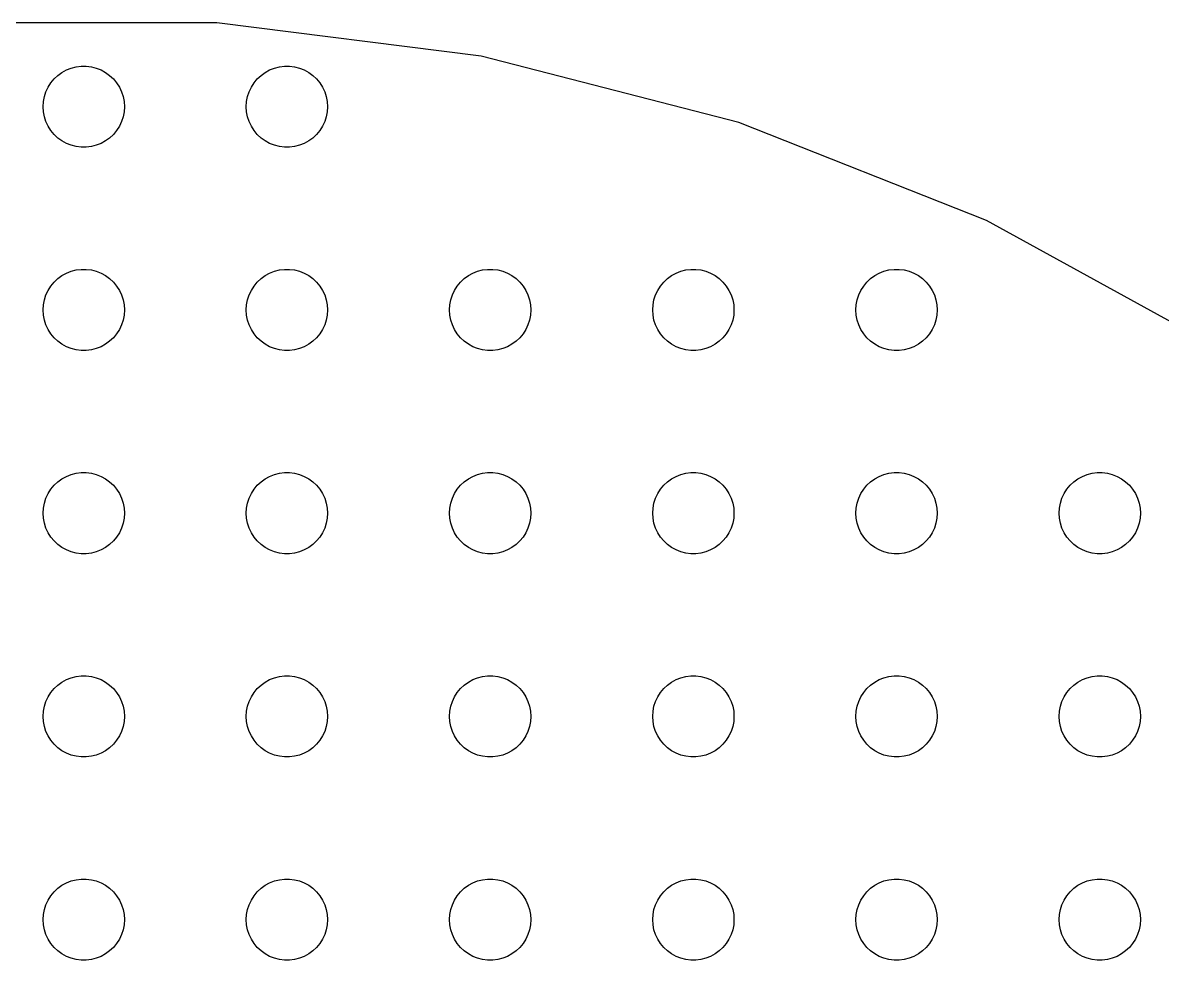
# Model space of a CAD drawing. Header units: metres. Extents: x -156 to 156, y -156 to 156.
# Drawn here: x -4.5 to 79.6, y 87 to 156.2 of the extents above; entities that cross this region are included whole.
import ezdxf

# ---------------------------------------------------------------- set-up
doc = ezdxf.new("R2010")
doc.units = ezdxf.units.M

msp = doc.modelspace()

# ---------------------------------------------------------------- linework, layer by layer
for p, q in [((9.82671, 156.191), (-9.82671, 156.191)), ((29.3252, 153.728), (9.82671, 156.191)), ((48.3612, 148.84), (29.3252, 153.728)), ((-2.1869, 152.054), (-1.91226, 152.312)), ((-1.91226, 152.312), (-1.60747, 152.533)), ((-1.60747, 152.533), (-1.27733, 152.714)), ((-1.27733, 152.714), (-0.92705, 152.853)), ((-0.92705, 152.853), (-0.56213, 152.947)), ((-0.56213, 152.947), (-0.18837, 152.994)), ((-0.18837, 152.994), (0.18837, 152.994)), ((0.18837, 152.994), (0.56213, 152.947)), ((0.56213, 152.947), (0.92705, 152.853)), ((0.92705, 152.853), (1.27733, 152.714)), ((1.27733, 152.714), (1.60747, 152.533)), ((1.60747, 152.533), (1.91226, 152.312)), ((1.91226, 152.312), (2.1869, 152.054)), ((12.8131, 152.054), (13.0877, 152.312)), ((13.0877, 152.312), (13.3925, 152.533)), ((13.3925, 152.533), (13.7227, 152.714)), ((13.7227, 152.714), (14.0729, 152.853)), ((14.0729, 152.853), (14.4379, 152.947)), ((14.4379, 152.947), (14.8116, 152.994)), ((14.8116, 152.994), (15.1884, 152.994)), ((15.1884, 152.994), (15.5621, 152.947)), ((15.5621, 152.947), (15.927, 152.853)), ((15.927, 152.853), (16.2773, 152.714)), ((16.2773, 152.714), (16.6075, 152.533)), ((16.6075, 152.533), (16.9123, 152.312)), ((16.9123, 152.312), (17.1869, 152.054)), ((-2.78932, 151.104), (-2.62891, 151.445)), ((-2.62891, 151.445), (-2.42705, 151.763)), ((-2.42705, 151.763), (-2.1869, 152.054)), ((2.1869, 152.054), (2.42705, 151.763)), ((2.42705, 151.763), (2.62891, 151.445)), ((2.62891, 151.445), (2.78932, 151.104)), ((12.2107, 151.104), (12.3711, 151.445)), ((12.3711, 151.445), (12.5729, 151.763)), ((12.5729, 151.763), (12.8131, 152.054)), ((17.1869, 152.054), (17.427, 151.763)), ((17.427, 151.763), (17.6289, 151.445)), ((17.6289, 151.445), (17.7893, 151.104)), ((-2.97633, 150.376), (-2.90575, 150.746)), ((-2.90575, 150.746), (-2.78932, 151.104)), ((2.78932, 151.104), (2.90575, 150.746)), ((2.90575, 150.746), (2.97633, 150.376)), ((12.0237, 150.376), (12.0942, 150.746)), ((12.0942, 150.746), (12.2107, 151.104)), ((17.7893, 151.104), (17.9057, 150.746)), ((17.9057, 150.746), (17.9763, 150.376)), ((-3, 150), (-2.97633, 150.376)), ((-2.97633, 149.624), (-3, 150)), ((2.97633, 150.376), (3, 150)), ((3, 150), (2.97633, 149.624)), ((12, 150), (12.0237, 150.376)), ((12.0237, 149.624), (12, 150)), ((17.9763, 150.376), (18, 150)), ((18, 150), (17.9763, 149.624)), ((-2.90575, 149.254), (-2.97633, 149.624)), ((-2.78932, 148.896), (-2.90575, 149.254)), ((-2.62891, 148.555), (-2.78932, 148.896)), ((2.78932, 148.896), (2.62891, 148.555)), ((2.90575, 149.254), (2.78932, 148.896)), ((2.97633, 149.624), (2.90575, 149.254)), ((12.0942, 149.254), (12.0237, 149.624)), ((12.2107, 148.896), (12.0942, 149.254)), ((12.3711, 148.555), (12.2107, 148.896)), ((17.7893, 148.896), (17.6289, 148.555)), ((17.9057, 149.254), (17.7893, 148.896)), ((17.9763, 149.624), (17.9057, 149.254)), ((-2.42705, 148.237), (-2.62891, 148.555)), ((-2.1869, 147.946), (-2.42705, 148.237)), ((2.42705, 148.237), (2.1869, 147.946)), ((2.62891, 148.555), (2.42705, 148.237)), ((12.5729, 148.237), (12.3711, 148.555)), ((12.8131, 147.946), (12.5729, 148.237)), ((17.427, 148.237), (17.1869, 147.946)), ((17.6289, 148.555), (17.427, 148.237)), ((66.6345, 141.605), (48.3612, 148.84)), ((-1.91226, 147.688), (-2.1869, 147.946)), ((-1.60747, 147.467), (-1.91226, 147.688)), ((-1.27733, 147.286), (-1.60747, 147.467)), ((-0.92705, 147.147), (-1.27733, 147.286)), ((1.27733, 147.286), (0.92705, 147.147)), ((1.60747, 147.467), (1.27733, 147.286)), ((1.91226, 147.688), (1.60747, 147.467)), ((2.1869, 147.946), (1.91226, 147.688)), ((13.0877, 147.688), (12.8131, 147.946)), ((13.3925, 147.467), (13.0877, 147.688)), ((13.7227, 147.286), (13.3925, 147.467)), ((14.0729, 147.147), (13.7227, 147.286)), ((16.2773, 147.286), (15.927, 147.147)), ((16.6075, 147.467), (16.2773, 147.286)), ((16.9123, 147.688), (16.6075, 147.467)), ((17.1869, 147.946), (16.9123, 147.688)), ((-0.56213, 147.053), (-0.92705, 147.147)), ((-0.18837, 147.006), (-0.56213, 147.053)), ((0.18837, 147.006), (-0.18837, 147.006)), ((0.56213, 147.053), (0.18837, 147.006)), ((0.92705, 147.147), (0.56213, 147.053)), ((14.4379, 147.053), (14.0729, 147.147)), ((14.8116, 147.006), (14.4379, 147.053)), ((15.1884, 147.006), (14.8116, 147.006)), ((15.5621, 147.053), (15.1884, 147.006)), ((15.927, 147.147), (15.5621, 147.053)), ((83.8569, 132.137), (66.6345, 141.605)), ((-0.92705, 137.853), (-0.56213, 137.947)), ((-0.56213, 137.947), (-0.18837, 137.994)), ((-0.18837, 137.994), (0.18837, 137.994)), ((0.18837, 137.994), (0.56213, 137.947)), ((0.56213, 137.947), (0.92705, 137.853)), ((14.0729, 137.853), (14.4379, 137.947)), ((14.4379, 137.947), (14.8116, 137.994)), ((14.8116, 137.994), (15.1884, 137.994)), ((15.1884, 137.994), (15.5621, 137.947)), ((15.5621, 137.947), (15.927, 137.853)), ((29.0729, 137.853), (29.4379, 137.947)), ((29.4379, 137.947), (29.8116, 137.994)), ((29.8116, 137.994), (30.1884, 137.994)), ((30.1884, 137.994), (30.5621, 137.947)), ((30.5621, 137.947), (30.927, 137.853)), ((44.0729, 137.853), (44.4379, 137.947)), ((44.4379, 137.947), (44.8116, 137.994)), ((44.8116, 137.994), (45.1884, 137.994)), ((45.1884, 137.994), (45.5621, 137.947)), ((45.5621, 137.947), (45.927, 137.853)), ((59.0729, 137.853), (59.4379, 137.947)), ((59.4379, 137.947), (59.8116, 137.994)), ((59.8116, 137.994), (60.1884, 137.994)), ((60.1884, 137.994), (60.5621, 137.947)), ((60.5621, 137.947), (60.927, 137.853)), ((-2.1869, 137.054), (-1.91226, 137.312)), ((-1.91226, 137.312), (-1.60747, 137.533)), ((-1.60747, 137.533), (-1.27733, 137.714)), ((-1.27733, 137.714), (-0.92705, 137.853)), ((0.92705, 137.853), (1.27733, 137.714)), ((1.27733, 137.714), (1.60747, 137.533)), ((1.60747, 137.533), (1.91226, 137.312)), ((1.91226, 137.312), (2.1869, 137.054)), ((12.8131, 137.054), (13.0877, 137.312)), ((13.0877, 137.312), (13.3925, 137.533)), ((13.3925, 137.533), (13.7227, 137.714)), ((13.7227, 137.714), (14.0729, 137.853)), ((15.927, 137.853), (16.2773, 137.714)), ((16.2773, 137.714), (16.6075, 137.533)), ((16.6075, 137.533), (16.9123, 137.312)), ((16.9123, 137.312), (17.1869, 137.054)), ((27.8131, 137.054), (28.0877, 137.312)), ((28.0877, 137.312), (28.3925, 137.533)), ((28.3925, 137.533), (28.7227, 137.714)), ((28.7227, 137.714), (29.0729, 137.853)), ((30.927, 137.853), (31.2773, 137.714)), ((31.2773, 137.714), (31.6075, 137.533)), ((31.6075, 137.533), (31.9123, 137.312)), ((31.9123, 137.312), (32.1869, 137.054)), ((42.8131, 137.054), (43.0877, 137.312)), ((43.0877, 137.312), (43.3925, 137.533)), ((43.3925, 137.533), (43.7227, 137.714)), ((43.7227, 137.714), (44.0729, 137.853)), ((45.927, 137.853), (46.2773, 137.714)), ((46.2773, 137.714), (46.6075, 137.533)), ((46.6075, 137.533), (46.9123, 137.312)), ((46.9123, 137.312), (47.1869, 137.054)), ((57.8131, 137.054), (58.0877, 137.312)), ((58.0877, 137.312), (58.3925, 137.533)), ((58.3925, 137.533), (58.7227, 137.714)), ((58.7227, 137.714), (59.0729, 137.853)), ((60.927, 137.853), (61.2773, 137.714)), ((61.2773, 137.714), (61.6075, 137.533)), ((61.6075, 137.533), (61.9123, 137.312)), ((61.9123, 137.312), (62.1869, 137.054)), ((-2.78932, 136.104), (-2.62891, 136.445)), ((-2.62891, 136.445), (-2.42705, 136.763)), ((-2.42705, 136.763), (-2.1869, 137.054)), ((2.1869, 137.054), (2.42705, 136.763)), ((2.42705, 136.763), (2.62891, 136.445)), ((2.62891, 136.445), (2.78932, 136.104)), ((12.2107, 136.104), (12.3711, 136.445)), ((12.3711, 136.445), (12.5729, 136.763)), ((12.5729, 136.763), (12.8131, 137.054)), ((17.1869, 137.054), (17.427, 136.763)), ((17.427, 136.763), (17.6289, 136.445)), ((17.6289, 136.445), (17.7893, 136.104)), ((27.2107, 136.104), (27.3711, 136.445)), ((27.3711, 136.445), (27.5729, 136.763)), ((27.5729, 136.763), (27.8131, 137.054)), ((32.1869, 137.054), (32.427, 136.763)), ((32.427, 136.763), (32.6289, 136.445)), ((32.6289, 136.445), (32.7893, 136.104)), ((42.2107, 136.104), (42.3711, 136.445)), ((42.3711, 136.445), (42.5729, 136.763)), ((42.5729, 136.763), (42.8131, 137.054)), ((47.1869, 137.054), (47.427, 136.763)), ((47.427, 136.763), (47.6289, 136.445)), ((47.6289, 136.445), (47.7893, 136.104)), ((57.2107, 136.104), (57.3711, 136.445)), ((57.3711, 136.445), (57.5729, 136.763)), ((57.5729, 136.763), (57.8131, 137.054)), ((62.1869, 137.054), (62.427, 136.763)), ((62.427, 136.763), (62.6289, 136.445)), ((62.6289, 136.445), (62.7893, 136.104)), ((-2.97633, 135.376), (-2.90575, 135.746)), ((-2.90575, 135.746), (-2.78932, 136.104)), ((2.78932, 136.104), (2.90575, 135.746)), ((2.90575, 135.746), (2.97633, 135.376)), ((12.0237, 135.376), (12.0942, 135.746)), ((12.0942, 135.746), (12.2107, 136.104)), ((17.7893, 136.104), (17.9057, 135.746)), ((17.9057, 135.746), (17.9763, 135.376)), ((27.0237, 135.376), (27.0942, 135.746)), ((27.0942, 135.746), (27.2107, 136.104)), ((32.7893, 136.104), (32.9057, 135.746)), ((32.9057, 135.746), (32.9763, 135.376)), ((42.0237, 135.376), (42.0942, 135.746)), ((42.0942, 135.746), (42.2107, 136.104)), ((47.7893, 136.104), (47.9057, 135.746)), ((47.9057, 135.746), (47.9763, 135.376)), ((57.0237, 135.376), (57.0942, 135.746)), ((57.0942, 135.746), (57.2107, 136.104)), ((62.7893, 136.104), (62.9057, 135.746)), ((62.9057, 135.746), (62.9763, 135.376)), ((-3, 135), (-2.97633, 135.376)), ((-2.97633, 134.624), (-3, 135)), ((-2.90575, 134.254), (-2.97633, 134.624)), ((2.97633, 134.624), (2.90575, 134.254)), ((2.97633, 135.376), (3, 135)), ((3, 135), (2.97633, 134.624)), ((12, 135), (12.0237, 135.376)), ((12.0237, 134.624), (12, 135)), ((12.0942, 134.254), (12.0237, 134.624)), ((17.9763, 134.624), (17.9057, 134.254)), ((17.9763, 135.376), (18, 135)), ((18, 135), (17.9763, 134.624)), ((27, 135), (27.0237, 135.376)), ((27.0237, 134.624), (27, 135)), ((27.0942, 134.254), (27.0237, 134.624)), ((32.9763, 134.624), (32.9057, 134.254)), ((32.9763, 135.376), (33, 135)), ((33, 135), (32.9763, 134.624)), ((42, 135), (42.0237, 135.376)), ((42.0237, 134.624), (42, 135)), ((42.0942, 134.254), (42.0237, 134.624)), ((47.9763, 134.624), (47.9057, 134.254)), ((47.9763, 135.376), (48, 135)), ((48, 135), (47.9763, 134.624)), ((57, 135), (57.0237, 135.376)), ((57.0237, 134.624), (57, 135)), ((57.0942, 134.254), (57.0237, 134.624)), ((62.9763, 134.624), (62.9057, 134.254)), ((62.9763, 135.376), (63, 135)), ((63, 135), (62.9763, 134.624)), ((-2.78932, 133.896), (-2.90575, 134.254)), ((-2.62891, 133.555), (-2.78932, 133.896)), ((2.78932, 133.896), (2.62891, 133.555)), ((2.90575, 134.254), (2.78932, 133.896)), ((12.2107, 133.896), (12.0942, 134.254)), ((12.3711, 133.555), (12.2107, 133.896)), ((17.7893, 133.896), (17.6289, 133.555)), ((17.9057, 134.254), (17.7893, 133.896)), ((27.2107, 133.896), (27.0942, 134.254)), ((27.3711, 133.555), (27.2107, 133.896)), ((32.7893, 133.896), (32.6289, 133.555)), ((32.9057, 134.254), (32.7893, 133.896)), ((42.2107, 133.896), (42.0942, 134.254)), ((42.3711, 133.555), (42.2107, 133.896)), ((47.7893, 133.896), (47.6289, 133.555)), ((47.9057, 134.254), (47.7893, 133.896)), ((57.2107, 133.896), (57.0942, 134.254)), ((57.3711, 133.555), (57.2107, 133.896)), ((62.7893, 133.896), (62.6289, 133.555)), ((62.9057, 134.254), (62.7893, 133.896)), ((-2.42705, 133.237), (-2.62891, 133.555)), ((-2.1869, 132.946), (-2.42705, 133.237)), ((-1.91226, 132.688), (-2.1869, 132.946)), ((2.1869, 132.946), (1.91226, 132.688)), ((2.42705, 133.237), (2.1869, 132.946)), ((2.62891, 133.555), (2.42705, 133.237)), ((12.5729, 133.237), (12.3711, 133.555)), ((12.8131, 132.946), (12.5729, 133.237)), ((13.0877, 132.688), (12.8131, 132.946)), ((17.1869, 132.946), (16.9123, 132.688)), ((17.427, 133.237), (17.1869, 132.946)), ((17.6289, 133.555), (17.427, 133.237)), ((27.5729, 133.237), (27.3711, 133.555)), ((27.8131, 132.946), (27.5729, 133.237)), ((28.0877, 132.688), (27.8131, 132.946)), ((32.1869, 132.946), (31.9123, 132.688)), ((32.427, 133.237), (32.1869, 132.946)), ((32.6289, 133.555), (32.427, 133.237)), ((42.5729, 133.237), (42.3711, 133.555)), ((42.8131, 132.946), (42.5729, 133.237)), ((43.0877, 132.688), (42.8131, 132.946)), ((47.1869, 132.946), (46.9123, 132.688)), ((47.427, 133.237), (47.1869, 132.946)), ((47.6289, 133.555), (47.427, 133.237)), ((57.5729, 133.237), (57.3711, 133.555)), ((57.8131, 132.946), (57.5729, 133.237)), ((58.0877, 132.688), (57.8131, 132.946)), ((62.1869, 132.946), (61.9123, 132.688)), ((62.427, 133.237), (62.1869, 132.946)), ((62.6289, 133.555), (62.427, 133.237)), ((-1.60747, 132.467), (-1.91226, 132.688)), ((-1.27733, 132.286), (-1.60747, 132.467)), ((-0.92705, 132.147), (-1.27733, 132.286)), ((-0.56213, 132.053), (-0.92705, 132.147)), ((-0.18837, 132.006), (-0.56213, 132.053)), ((0.56213, 132.053), (0.18837, 132.006)), ((0.92705, 132.147), (0.56213, 132.053)), ((1.27733, 132.286), (0.92705, 132.147)), ((1.60747, 132.467), (1.27733, 132.286)), ((1.91226, 132.688), (1.60747, 132.467)), ((13.3925, 132.467), (13.0877, 132.688)), ((13.7227, 132.286), (13.3925, 132.467)), ((14.0729, 132.147), (13.7227, 132.286)), ((14.4379, 132.053), (14.0729, 132.147)), ((14.8116, 132.006), (14.4379, 132.053)), ((15.5621, 132.053), (15.1884, 132.006)), ((15.927, 132.147), (15.5621, 132.053)), ((16.2773, 132.286), (15.927, 132.147)), ((16.6075, 132.467), (16.2773, 132.286)), ((16.9123, 132.688), (16.6075, 132.467)), ((28.3925, 132.467), (28.0877, 132.688)), ((28.7227, 132.286), (28.3925, 132.467)), ((29.0729, 132.147), (28.7227, 132.286)), ((29.4379, 132.053), (29.0729, 132.147)), ((29.8116, 132.006), (29.4379, 132.053)), ((30.5621, 132.053), (30.1884, 132.006)), ((30.927, 132.147), (30.5621, 132.053)), ((31.2773, 132.286), (30.927, 132.147)), ((31.6075, 132.467), (31.2773, 132.286)), ((31.9123, 132.688), (31.6075, 132.467)), ((43.3925, 132.467), (43.0877, 132.688)), ((43.7227, 132.286), (43.3925, 132.467)), ((44.0729, 132.147), (43.7227, 132.286)), ((44.4379, 132.053), (44.0729, 132.147)), ((44.8116, 132.006), (44.4379, 132.053)), ((45.5621, 132.053), (45.1884, 132.006)), ((45.927, 132.147), (45.5621, 132.053)), ((46.2773, 132.286), (45.927, 132.147)), ((46.6075, 132.467), (46.2773, 132.286)), ((46.9123, 132.688), (46.6075, 132.467)), ((58.3925, 132.467), (58.0877, 132.688)), ((58.7227, 132.286), (58.3925, 132.467)), ((59.0729, 132.147), (58.7227, 132.286)), ((59.4379, 132.053), (59.0729, 132.147)), ((59.8116, 132.006), (59.4379, 132.053)), ((60.5621, 132.053), (60.1884, 132.006)), ((60.927, 132.147), (60.5621, 132.053)), ((61.2773, 132.286), (60.927, 132.147)), ((61.6075, 132.467), (61.2773, 132.286)), ((61.9123, 132.688), (61.6075, 132.467)), ((0.18837, 132.006), (-0.18837, 132.006)), ((15.1884, 132.006), (14.8116, 132.006)), ((30.1884, 132.006), (29.8116, 132.006)), ((45.1884, 132.006), (44.8116, 132.006)), ((60.1884, 132.006), (59.8116, 132.006)), ((-1.27733, 122.714), (-0.92705, 122.853)), ((-0.92705, 122.853), (-0.56213, 122.947)), ((-0.56213, 122.947), (-0.18837, 122.994)), ((-0.18837, 122.994), (0.18837, 122.994)), ((0.18837, 122.994), (0.56213, 122.947)), ((0.56213, 122.947), (0.92705, 122.853)), ((0.92705, 122.853), (1.27733, 122.714)), ((13.7227, 122.714), (14.0729, 122.853)), ((14.0729, 122.853), (14.4379, 122.947)), ((14.4379, 122.947), (14.8116, 122.994)), ((14.8116, 122.994), (15.1884, 122.994)), ((15.1884, 122.994), (15.5621, 122.947)), ((15.5621, 122.947), (15.927, 122.853)), ((15.927, 122.853), (16.2773, 122.714)), ((28.7227, 122.714), (29.0729, 122.853)), ((29.0729, 122.853), (29.4379, 122.947)), ((29.4379, 122.947), (29.8116, 122.994)), ((29.8116, 122.994), (30.1884, 122.994)), ((30.1884, 122.994), (30.5621, 122.947)), ((30.5621, 122.947), (30.927, 122.853)), ((30.927, 122.853), (31.2773, 122.714)), ((43.7227, 122.714), (44.0729, 122.853)), ((44.0729, 122.853), (44.4379, 122.947)), ((44.4379, 122.947), (44.8116, 122.994)), ((44.8116, 122.994), (45.1884, 122.994)), ((45.1884, 122.994), (45.5621, 122.947)), ((45.5621, 122.947), (45.927, 122.853)), ((45.927, 122.853), (46.2773, 122.714)), ((58.7227, 122.714), (59.0729, 122.853)), ((59.0729, 122.853), (59.4379, 122.947)), ((59.4379, 122.947), (59.8116, 122.994)), ((59.8116, 122.994), (60.1884, 122.994)), ((60.1884, 122.994), (60.5621, 122.947)), ((60.5621, 122.947), (60.927, 122.853)), ((60.927, 122.853), (61.2773, 122.714)), ((73.7227, 122.714), (74.073, 122.853)), ((74.073, 122.853), (74.4379, 122.947)), ((74.4379, 122.947), (74.8116, 122.994)), ((74.8116, 122.994), (75.1884, 122.994)), ((75.1884, 122.994), (75.5621, 122.947)), ((75.5621, 122.947), (75.927, 122.853)), ((75.927, 122.853), (76.2773, 122.714)), ((-2.42705, 121.763), (-2.1869, 122.054)), ((-2.1869, 122.054), (-1.91226, 122.312)), ((-1.91226, 122.312), (-1.60747, 122.533)), ((-1.60747, 122.533), (-1.27733, 122.714)), ((1.27733, 122.714), (1.60747, 122.533)), ((1.60747, 122.533), (1.91226, 122.312)), ((1.91226, 122.312), (2.1869, 122.054)), ((2.1869, 122.054), (2.42705, 121.763)), ((12.5729, 121.763), (12.8131, 122.054)), ((12.8131, 122.054), (13.0877, 122.312)), ((13.0877, 122.312), (13.3925, 122.533)), ((13.3925, 122.533), (13.7227, 122.714)), ((16.2773, 122.714), (16.6075, 122.533)), ((16.6075, 122.533), (16.9123, 122.312)), ((16.9123, 122.312), (17.1869, 122.054)), ((17.1869, 122.054), (17.427, 121.763)), ((27.5729, 121.763), (27.8131, 122.054)), ((27.8131, 122.054), (28.0877, 122.312)), ((28.0877, 122.312), (28.3925, 122.533)), ((28.3925, 122.533), (28.7227, 122.714)), ((31.2773, 122.714), (31.6075, 122.533)), ((31.6075, 122.533), (31.9123, 122.312)), ((31.9123, 122.312), (32.1869, 122.054)), ((32.1869, 122.054), (32.427, 121.763)), ((42.5729, 121.763), (42.8131, 122.054)), ((42.8131, 122.054), (43.0877, 122.312)), ((43.0877, 122.312), (43.3925, 122.533)), ((43.3925, 122.533), (43.7227, 122.714)), ((46.2773, 122.714), (46.6075, 122.533)), ((46.6075, 122.533), (46.9123, 122.312)), ((46.9123, 122.312), (47.1869, 122.054)), ((47.1869, 122.054), (47.427, 121.763)), ((57.5729, 121.763), (57.8131, 122.054)), ((57.8131, 122.054), (58.0877, 122.312)), ((58.0877, 122.312), (58.3925, 122.533)), ((58.3925, 122.533), (58.7227, 122.714)), ((61.2773, 122.714), (61.6075, 122.533)), ((61.6075, 122.533), (61.9123, 122.312)), ((61.9123, 122.312), (62.1869, 122.054)), ((62.1869, 122.054), (62.427, 121.763)), ((72.573, 121.763), (72.8131, 122.054)), ((72.8131, 122.054), (73.0877, 122.312)), ((73.0877, 122.312), (73.3925, 122.533)), ((73.3925, 122.533), (73.7227, 122.714)), ((76.2773, 122.714), (76.6075, 122.533)), ((76.6075, 122.533), (76.9123, 122.312)), ((76.9123, 122.312), (77.1869, 122.054)), ((77.1869, 122.054), (77.427, 121.763)), ((-2.78932, 121.104), (-2.62891, 121.445)), ((-2.62891, 121.445), (-2.42705, 121.763)), ((2.42705, 121.763), (2.62891, 121.445)), ((2.62891, 121.445), (2.78932, 121.104)), ((12.2107, 121.104), (12.3711, 121.445)), ((12.3711, 121.445), (12.5729, 121.763)), ((17.427, 121.763), (17.6289, 121.445)), ((17.6289, 121.445), (17.7893, 121.104)), ((27.2107, 121.104), (27.3711, 121.445)), ((27.3711, 121.445), (27.5729, 121.763)), ((32.427, 121.763), (32.6289, 121.445)), ((32.6289, 121.445), (32.7893, 121.104)), ((42.2107, 121.104), (42.3711, 121.445)), ((42.3711, 121.445), (42.5729, 121.763)), ((47.427, 121.763), (47.6289, 121.445)), ((47.6289, 121.445), (47.7893, 121.104)), ((57.2107, 121.104), (57.3711, 121.445)), ((57.3711, 121.445), (57.5729, 121.763)), ((62.427, 121.763), (62.6289, 121.445)), ((62.6289, 121.445), (62.7893, 121.104)), ((72.2107, 121.104), (72.3711, 121.445)), ((72.3711, 121.445), (72.573, 121.763)), ((77.427, 121.763), (77.6289, 121.445)), ((77.6289, 121.445), (77.7893, 121.104)), ((-3, 120), (-2.97633, 120.376)), ((-2.97633, 120.376), (-2.90575, 120.746)), ((-2.90575, 120.746), (-2.78932, 121.104)), ((2.78932, 121.104), (2.90575, 120.746)), ((2.90575, 120.746), (2.97633, 120.376)), ((2.97633, 120.376), (3, 120)), ((12, 120), (12.0237, 120.376)), ((12.0237, 120.376), (12.0942, 120.746)), ((12.0942, 120.746), (12.2107, 121.104)), ((17.7893, 121.104), (17.9057, 120.746)), ((17.9057, 120.746), (17.9763, 120.376)), ((17.9763, 120.376), (18, 120)), ((27, 120), (27.0237, 120.376)), ((27.0237, 120.376), (27.0942, 120.746)), ((27.0942, 120.746), (27.2107, 121.104)), ((32.7893, 121.104), (32.9057, 120.746)), ((32.9057, 120.746), (32.9763, 120.376)), ((32.9763, 120.376), (33, 120)), ((42, 120), (42.0237, 120.376)), ((42.0237, 120.376), (42.0942, 120.746)), ((42.0942, 120.746), (42.2107, 121.104)), ((47.7893, 121.104), (47.9057, 120.746)), ((47.9057, 120.746), (47.9763, 120.376)), ((47.9763, 120.376), (48, 120)), ((57, 120), (57.0237, 120.376)), ((57.0237, 120.376), (57.0942, 120.746)), ((57.0942, 120.746), (57.2107, 121.104)), ((62.7893, 121.104), (62.9057, 120.746)), ((62.9057, 120.746), (62.9763, 120.376)), ((62.9763, 120.376), (63, 120)), ((72, 120), (72.0237, 120.376)), ((72.0237, 120.376), (72.0943, 120.746)), ((72.0943, 120.746), (72.2107, 121.104)), ((77.7893, 121.104), (77.9057, 120.746)), ((77.9057, 120.746), (77.9763, 120.376)), ((77.9763, 120.376), (78, 120)), ((-2.97633, 119.624), (-3, 120)), ((-2.90575, 119.254), (-2.97633, 119.624)), ((2.97633, 119.624), (2.90575, 119.254)), ((3, 120), (2.97633, 119.624)), ((12.0237, 119.624), (12, 120)), ((12.0942, 119.254), (12.0237, 119.624)), ((17.9763, 119.624), (17.9057, 119.254)), ((18, 120), (17.9763, 119.624)), ((27.0237, 119.624), (27, 120)), ((27.0942, 119.254), (27.0237, 119.624)), ((32.9763, 119.624), (32.9057, 119.254)), ((33, 120), (32.9763, 119.624)), ((42.0237, 119.624), (42, 120)), ((42.0942, 119.254), (42.0237, 119.624)), ((47.9763, 119.624), (47.9057, 119.254)), ((48, 120), (47.9763, 119.624)), ((57.0237, 119.624), (57, 120)), ((57.0942, 119.254), (57.0237, 119.624)), ((62.9763, 119.624), (62.9057, 119.254)), ((63, 120), (62.9763, 119.624)), ((72.0237, 119.624), (72, 120)), ((72.0943, 119.254), (72.0237, 119.624)), ((77.9763, 119.624), (77.9057, 119.254)), ((78, 120), (77.9763, 119.624)), ((-2.78932, 118.896), (-2.90575, 119.254)), ((-2.62891, 118.555), (-2.78932, 118.896)), ((2.78932, 118.896), (2.62891, 118.555)), ((2.90575, 119.254), (2.78932, 118.896)), ((12.2107, 118.896), (12.0942, 119.254)), ((12.3711, 118.555), (12.2107, 118.896)), ((17.7893, 118.896), (17.6289, 118.555)), ((17.9057, 119.254), (17.7893, 118.896)), ((27.2107, 118.896), (27.0942, 119.254)), ((27.3711, 118.555), (27.2107, 118.896)), ((32.7893, 118.896), (32.6289, 118.555)), ((32.9057, 119.254), (32.7893, 118.896)), ((42.2107, 118.896), (42.0942, 119.254)), ((42.3711, 118.555), (42.2107, 118.896)), ((47.7893, 118.896), (47.6289, 118.555)), ((47.9057, 119.254), (47.7893, 118.896)), ((57.2107, 118.896), (57.0942, 119.254)), ((57.3711, 118.555), (57.2107, 118.896)), ((62.7893, 118.896), (62.6289, 118.555)), ((62.9057, 119.254), (62.7893, 118.896)), ((72.2107, 118.896), (72.0943, 119.254)), ((72.3711, 118.555), (72.2107, 118.896)), ((77.7893, 118.896), (77.6289, 118.555)), ((77.9057, 119.254), (77.7893, 118.896)), ((-2.42705, 118.237), (-2.62891, 118.555)), ((-2.1869, 117.946), (-2.42705, 118.237)), ((-1.91226, 117.688), (-2.1869, 117.946)), ((2.1869, 117.946), (1.91226, 117.688)), ((2.42705, 118.237), (2.1869, 117.946)), ((2.62891, 118.555), (2.42705, 118.237)), ((12.5729, 118.237), (12.3711, 118.555)), ((12.8131, 117.946), (12.5729, 118.237)), ((13.0877, 117.688), (12.8131, 117.946)), ((17.1869, 117.946), (16.9123, 117.688)), ((17.427, 118.237), (17.1869, 117.946)), ((17.6289, 118.555), (17.427, 118.237)), ((27.5729, 118.237), (27.3711, 118.555)), ((27.8131, 117.946), (27.5729, 118.237)), ((28.0877, 117.688), (27.8131, 117.946)), ((32.1869, 117.946), (31.9123, 117.688)), ((32.427, 118.237), (32.1869, 117.946)), ((32.6289, 118.555), (32.427, 118.237)), ((42.5729, 118.237), (42.3711, 118.555)), ((42.8131, 117.946), (42.5729, 118.237)), ((43.0877, 117.688), (42.8131, 117.946)), ((47.1869, 117.946), (46.9123, 117.688)), ((47.427, 118.237), (47.1869, 117.946)), ((47.6289, 118.555), (47.427, 118.237)), ((57.5729, 118.237), (57.3711, 118.555)), ((57.8131, 117.946), (57.5729, 118.237)), ((58.0877, 117.688), (57.8131, 117.946)), ((62.1869, 117.946), (61.9123, 117.688)), ((62.427, 118.237), (62.1869, 117.946)), ((62.6289, 118.555), (62.427, 118.237)), ((72.573, 118.237), (72.3711, 118.555)), ((72.8131, 117.946), (72.573, 118.237)), ((73.0877, 117.688), (72.8131, 117.946)), ((77.1869, 117.946), (76.9123, 117.688)), ((77.427, 118.237), (77.1869, 117.946)), ((77.6289, 118.555), (77.427, 118.237)), ((-1.60747, 117.467), (-1.91226, 117.688)), ((-1.27733, 117.286), (-1.60747, 117.467)), ((-0.92705, 117.147), (-1.27733, 117.286)), ((-0.56213, 117.053), (-0.92705, 117.147)), ((-0.18837, 117.006), (-0.56213, 117.053)), ((0.18837, 117.006), (-0.18837, 117.006)), ((0.56213, 117.053), (0.18837, 117.006)), ((0.92705, 117.147), (0.56213, 117.053)), ((1.27733, 117.286), (0.92705, 117.147)), ((1.60747, 117.467), (1.27733, 117.286)), ((1.91226, 117.688), (1.60747, 117.467)), ((13.3925, 117.467), (13.0877, 117.688)), ((13.7227, 117.286), (13.3925, 117.467)), ((14.0729, 117.147), (13.7227, 117.286)), ((14.4379, 117.053), (14.0729, 117.147)), ((14.8116, 117.006), (14.4379, 117.053)), ((15.1884, 117.006), (14.8116, 117.006)), ((15.5621, 117.053), (15.1884, 117.006)), ((15.927, 117.147), (15.5621, 117.053)), ((16.2773, 117.286), (15.927, 117.147)), ((16.6075, 117.467), (16.2773, 117.286)), ((16.9123, 117.688), (16.6075, 117.467)), ((28.3925, 117.467), (28.0877, 117.688)), ((28.7227, 117.286), (28.3925, 117.467)), ((29.0729, 117.147), (28.7227, 117.286)), ((29.4379, 117.053), (29.0729, 117.147)), ((29.8116, 117.006), (29.4379, 117.053)), ((30.1884, 117.006), (29.8116, 117.006)), ((30.5621, 117.053), (30.1884, 117.006)), ((30.927, 117.147), (30.5621, 117.053)), ((31.2773, 117.286), (30.927, 117.147)), ((31.6075, 117.467), (31.2773, 117.286)), ((31.9123, 117.688), (31.6075, 117.467)), ((43.3925, 117.467), (43.0877, 117.688)), ((43.7227, 117.286), (43.3925, 117.467)), ((44.0729, 117.147), (43.7227, 117.286)), ((44.4379, 117.053), (44.0729, 117.147)), ((44.8116, 117.006), (44.4379, 117.053)), ((45.1884, 117.006), (44.8116, 117.006)), ((45.5621, 117.053), (45.1884, 117.006)), ((45.927, 117.147), (45.5621, 117.053)), ((46.2773, 117.286), (45.927, 117.147)), ((46.6075, 117.467), (46.2773, 117.286)), ((46.9123, 117.688), (46.6075, 117.467)), ((58.3925, 117.467), (58.0877, 117.688)), ((58.7227, 117.286), (58.3925, 117.467)), ((59.0729, 117.147), (58.7227, 117.286)), ((59.4379, 117.053), (59.0729, 117.147)), ((59.8116, 117.006), (59.4379, 117.053)), ((60.1884, 117.006), (59.8116, 117.006)), ((60.5621, 117.053), (60.1884, 117.006)), ((60.927, 117.147), (60.5621, 117.053)), ((61.2773, 117.286), (60.927, 117.147)), ((61.6075, 117.467), (61.2773, 117.286)), ((61.9123, 117.688), (61.6075, 117.467)), ((73.3925, 117.467), (73.0877, 117.688)), ((73.7227, 117.286), (73.3925, 117.467)), ((74.073, 117.147), (73.7227, 117.286)), ((74.4379, 117.053), (74.073, 117.147)), ((74.8116, 117.006), (74.4379, 117.053)), ((75.1884, 117.006), (74.8116, 117.006)), ((75.5621, 117.053), (75.1884, 117.006)), ((75.927, 117.147), (75.5621, 117.053)), ((76.2773, 117.286), (75.927, 117.147)), ((76.6075, 117.467), (76.2773, 117.286)), ((76.9123, 117.688), (76.6075, 117.467)), ((-1.60747, 107.533), (-1.27733, 107.714)), ((-1.27733, 107.714), (-0.92705, 107.853)), ((-0.92705, 107.853), (-0.56213, 107.947)), ((-0.56213, 107.947), (-0.18837, 107.994)), ((-0.18837, 107.994), (0.18837, 107.994)), ((0.18837, 107.994), (0.56213, 107.947)), ((0.56213, 107.947), (0.92705, 107.853)), ((0.92705, 107.853), (1.27733, 107.714)), ((1.27733, 107.714), (1.60747, 107.533)), ((13.3925, 107.533), (13.7227, 107.714)), ((13.7227, 107.714), (14.0729, 107.853)), ((14.0729, 107.853), (14.4379, 107.947)), ((14.4379, 107.947), (14.8116, 107.994)), ((14.8116, 107.994), (15.1884, 107.994)), ((15.1884, 107.994), (15.5621, 107.947)), ((15.5621, 107.947), (15.927, 107.853)), ((15.927, 107.853), (16.2773, 107.714)), ((16.2773, 107.714), (16.6075, 107.533)), ((28.3925, 107.533), (28.7227, 107.714)), ((28.7227, 107.714), (29.0729, 107.853)), ((29.0729, 107.853), (29.4379, 107.947)), ((29.4379, 107.947), (29.8116, 107.994)), ((29.8116, 107.994), (30.1884, 107.994)), ((30.1884, 107.994), (30.5621, 107.947)), ((30.5621, 107.947), (30.927, 107.853)), ((30.927, 107.853), (31.2773, 107.714)), ((31.2773, 107.714), (31.6075, 107.533)), ((43.3925, 107.533), (43.7227, 107.714)), ((43.7227, 107.714), (44.0729, 107.853)), ((44.0729, 107.853), (44.4379, 107.947)), ((44.4379, 107.947), (44.8116, 107.994)), ((44.8116, 107.994), (45.1884, 107.994)), ((45.1884, 107.994), (45.5621, 107.947)), ((45.5621, 107.947), (45.927, 107.853)), ((45.927, 107.853), (46.2773, 107.714)), ((46.2773, 107.714), (46.6075, 107.533)), ((58.3925, 107.533), (58.7227, 107.714)), ((58.7227, 107.714), (59.0729, 107.853)), ((59.0729, 107.853), (59.4379, 107.947)), ((59.4379, 107.947), (59.8116, 107.994)), ((59.8116, 107.994), (60.1884, 107.994)), ((60.1884, 107.994), (60.5621, 107.947)), ((60.5621, 107.947), (60.927, 107.853)), ((60.927, 107.853), (61.2773, 107.714)), ((61.2773, 107.714), (61.6075, 107.533)), ((73.3925, 107.533), (73.7227, 107.714)), ((73.7227, 107.714), (74.073, 107.853)), ((74.073, 107.853), (74.4379, 107.947)), ((74.4379, 107.947), (74.8116, 107.994)), ((74.8116, 107.994), (75.1884, 107.994)), ((75.1884, 107.994), (75.5621, 107.947)), ((75.5621, 107.947), (75.927, 107.853)), ((75.927, 107.853), (76.2773, 107.714)), ((76.2773, 107.714), (76.6075, 107.533)), ((-2.42705, 106.763), (-2.1869, 107.054)), ((-2.1869, 107.054), (-1.91226, 107.312)), ((-1.91226, 107.312), (-1.60747, 107.533)), ((1.60747, 107.533), (1.91226, 107.312)), ((1.91226, 107.312), (2.1869, 107.054)), ((2.1869, 107.054), (2.42705, 106.763)), ((12.5729, 106.763), (12.8131, 107.054)), ((12.8131, 107.054), (13.0877, 107.312)), ((13.0877, 107.312), (13.3925, 107.533)), ((16.6075, 107.533), (16.9123, 107.312)), ((16.9123, 107.312), (17.1869, 107.054)), ((17.1869, 107.054), (17.427, 106.763)), ((27.5729, 106.763), (27.8131, 107.054)), ((27.8131, 107.054), (28.0877, 107.312)), ((28.0877, 107.312), (28.3925, 107.533)), ((31.6075, 107.533), (31.9123, 107.312)), ((31.9123, 107.312), (32.1869, 107.054)), ((32.1869, 107.054), (32.427, 106.763)), ((42.5729, 106.763), (42.8131, 107.054)), ((42.8131, 107.054), (43.0877, 107.312)), ((43.0877, 107.312), (43.3925, 107.533)), ((46.6075, 107.533), (46.9123, 107.312)), ((46.9123, 107.312), (47.1869, 107.054)), ((47.1869, 107.054), (47.427, 106.763)), ((57.5729, 106.763), (57.8131, 107.054)), ((57.8131, 107.054), (58.0877, 107.312)), ((58.0877, 107.312), (58.3925, 107.533)), ((61.6075, 107.533), (61.9123, 107.312)), ((61.9123, 107.312), (62.1869, 107.054)), ((62.1869, 107.054), (62.427, 106.763)), ((72.573, 106.763), (72.8131, 107.054)), ((72.8131, 107.054), (73.0877, 107.312)), ((73.0877, 107.312), (73.3925, 107.533)), ((76.6075, 107.533), (76.9123, 107.312)), ((76.9123, 107.312), (77.1869, 107.054)), ((77.1869, 107.054), (77.427, 106.763)), ((-2.90575, 105.746), (-2.78932, 106.104)), ((-2.78932, 106.104), (-2.62891, 106.445)), ((-2.62891, 106.445), (-2.42705, 106.763)), ((2.42705, 106.763), (2.62891, 106.445)), ((2.62891, 106.445), (2.78932, 106.104)), ((2.78932, 106.104), (2.90575, 105.746)), ((12.0942, 105.746), (12.2107, 106.104)), ((12.2107, 106.104), (12.3711, 106.445)), ((12.3711, 106.445), (12.5729, 106.763)), ((17.427, 106.763), (17.6289, 106.445)), ((17.6289, 106.445), (17.7893, 106.104)), ((17.7893, 106.104), (17.9057, 105.746)), ((27.0942, 105.746), (27.2107, 106.104)), ((27.2107, 106.104), (27.3711, 106.445)), ((27.3711, 106.445), (27.5729, 106.763)), ((32.427, 106.763), (32.6289, 106.445)), ((32.6289, 106.445), (32.7893, 106.104)), ((32.7893, 106.104), (32.9057, 105.746)), ((42.0942, 105.746), (42.2107, 106.104)), ((42.2107, 106.104), (42.3711, 106.445)), ((42.3711, 106.445), (42.5729, 106.763)), ((47.427, 106.763), (47.6289, 106.445)), ((47.6289, 106.445), (47.7893, 106.104)), ((47.7893, 106.104), (47.9057, 105.746)), ((57.0942, 105.746), (57.2107, 106.104)), ((57.2107, 106.104), (57.3711, 106.445)), ((57.3711, 106.445), (57.5729, 106.763)), ((62.427, 106.763), (62.6289, 106.445)), ((62.6289, 106.445), (62.7893, 106.104)), ((62.7893, 106.104), (62.9057, 105.746)), ((72.0943, 105.746), (72.2107, 106.104)), ((72.2107, 106.104), (72.3711, 106.445)), ((72.3711, 106.445), (72.573, 106.763)), ((77.427, 106.763), (77.6289, 106.445)), ((77.6289, 106.445), (77.7893, 106.104)), ((77.7893, 106.104), (77.9057, 105.746)), ((-3, 105), (-2.97633, 105.376)), ((-2.97633, 105.376), (-2.90575, 105.746)), ((2.90575, 105.746), (2.97633, 105.376)), ((2.97633, 105.376), (3, 105)), ((12, 105), (12.0237, 105.376)), ((12.0237, 105.376), (12.0942, 105.746)), ((17.9057, 105.746), (17.9763, 105.376)), ((17.9763, 105.376), (18, 105)), ((27, 105), (27.0237, 105.376)), ((27.0237, 105.376), (27.0942, 105.746)), ((32.9057, 105.746), (32.9763, 105.376)), ((32.9763, 105.376), (33, 105)), ((42, 105), (42.0237, 105.376)), ((42.0237, 105.376), (42.0942, 105.746)), ((47.9057, 105.746), (47.9763, 105.376)), ((47.9763, 105.376), (48, 105)), ((57, 105), (57.0237, 105.376)), ((57.0237, 105.376), (57.0942, 105.746)), ((62.9057, 105.746), (62.9763, 105.376)), ((62.9763, 105.376), (63, 105)), ((72, 105), (72.0237, 105.376)), ((72.0237, 105.376), (72.0943, 105.746)), ((77.9057, 105.746), (77.9763, 105.376)), ((77.9763, 105.376), (78, 105)), ((-2.97633, 104.624), (-3, 105)), ((-2.90575, 104.254), (-2.97633, 104.624)), ((2.97633, 104.624), (2.90575, 104.254)), ((3, 105), (2.97633, 104.624)), ((12.0237, 104.624), (12, 105)), ((12.0942, 104.254), (12.0237, 104.624)), ((17.9763, 104.624), (17.9057, 104.254)), ((18, 105), (17.9763, 104.624)), ((27.0237, 104.624), (27, 105)), ((27.0942, 104.254), (27.0237, 104.624)), ((32.9763, 104.624), (32.9057, 104.254)), ((33, 105), (32.9763, 104.624)), ((42.0237, 104.624), (42, 105)), ((42.0942, 104.254), (42.0237, 104.624)), ((47.9763, 104.624), (47.9057, 104.254)), ((48, 105), (47.9763, 104.624)), ((57.0237, 104.624), (57, 105)), ((57.0942, 104.254), (57.0237, 104.624)), ((62.9763, 104.624), (62.9057, 104.254)), ((63, 105), (62.9763, 104.624)), ((72.0237, 104.624), (72, 105)), ((72.0943, 104.254), (72.0237, 104.624)), ((77.9763, 104.624), (77.9057, 104.254)), ((78, 105), (77.9763, 104.624)), ((-2.78932, 103.896), (-2.90575, 104.254)), ((-2.62891, 103.555), (-2.78932, 103.896)), ((-2.42705, 103.237), (-2.62891, 103.555)), ((2.62891, 103.555), (2.42705, 103.237)), ((2.78932, 103.896), (2.62891, 103.555)), ((2.90575, 104.254), (2.78932, 103.896)), ((12.2107, 103.896), (12.0942, 104.254)), ((12.3711, 103.555), (12.2107, 103.896)), ((12.5729, 103.237), (12.3711, 103.555)), ((17.6289, 103.555), (17.427, 103.237)), ((17.7893, 103.896), (17.6289, 103.555)), ((17.9057, 104.254), (17.7893, 103.896)), ((27.2107, 103.896), (27.0942, 104.254)), ((27.3711, 103.555), (27.2107, 103.896)), ((27.5729, 103.237), (27.3711, 103.555)), ((32.6289, 103.555), (32.427, 103.237)), ((32.7893, 103.896), (32.6289, 103.555)), ((32.9057, 104.254), (32.7893, 103.896)), ((42.2107, 103.896), (42.0942, 104.254)), ((42.3711, 103.555), (42.2107, 103.896)), ((42.5729, 103.237), (42.3711, 103.555)), ((47.6289, 103.555), (47.427, 103.237)), ((47.7893, 103.896), (47.6289, 103.555)), ((47.9057, 104.254), (47.7893, 103.896)), ((57.2107, 103.896), (57.0942, 104.254)), ((57.3711, 103.555), (57.2107, 103.896)), ((57.5729, 103.237), (57.3711, 103.555)), ((62.6289, 103.555), (62.427, 103.237)), ((62.7893, 103.896), (62.6289, 103.555)), ((62.9057, 104.254), (62.7893, 103.896)), ((72.2107, 103.896), (72.0943, 104.254)), ((72.3711, 103.555), (72.2107, 103.896)), ((72.573, 103.237), (72.3711, 103.555)), ((77.6289, 103.555), (77.427, 103.237)), ((77.7893, 103.896), (77.6289, 103.555)), ((77.9057, 104.254), (77.7893, 103.896)), ((-2.1869, 102.946), (-2.42705, 103.237)), ((-1.91226, 102.688), (-2.1869, 102.946)), ((-1.60747, 102.467), (-1.91226, 102.688)), ((1.91226, 102.688), (1.60747, 102.467)), ((2.1869, 102.946), (1.91226, 102.688)), ((2.42705, 103.237), (2.1869, 102.946)), ((12.8131, 102.946), (12.5729, 103.237)), ((13.0877, 102.688), (12.8131, 102.946)), ((13.3925, 102.467), (13.0877, 102.688)), ((16.9123, 102.688), (16.6075, 102.467)), ((17.1869, 102.946), (16.9123, 102.688)), ((17.427, 103.237), (17.1869, 102.946)), ((27.8131, 102.946), (27.5729, 103.237)), ((28.0877, 102.688), (27.8131, 102.946)), ((28.3925, 102.467), (28.0877, 102.688)), ((31.9123, 102.688), (31.6075, 102.467)), ((32.1869, 102.946), (31.9123, 102.688)), ((32.427, 103.237), (32.1869, 102.946)), ((42.8131, 102.946), (42.5729, 103.237)), ((43.0877, 102.688), (42.8131, 102.946)), ((43.3925, 102.467), (43.0877, 102.688)), ((46.9123, 102.688), (46.6075, 102.467)), ((47.1869, 102.946), (46.9123, 102.688)), ((47.427, 103.237), (47.1869, 102.946)), ((57.8131, 102.946), (57.5729, 103.237)), ((58.0877, 102.688), (57.8131, 102.946)), ((58.3925, 102.467), (58.0877, 102.688)), ((61.9123, 102.688), (61.6075, 102.467)), ((62.1869, 102.946), (61.9123, 102.688)), ((62.427, 103.237), (62.1869, 102.946)), ((72.8131, 102.946), (72.573, 103.237)), ((73.0877, 102.688), (72.8131, 102.946)), ((73.3925, 102.467), (73.0877, 102.688)), ((76.9123, 102.688), (76.6075, 102.467)), ((77.1869, 102.946), (76.9123, 102.688)), ((77.427, 103.237), (77.1869, 102.946)), ((-1.27733, 102.286), (-1.60747, 102.467)), ((-0.92705, 102.147), (-1.27733, 102.286)), ((-0.56213, 102.053), (-0.92705, 102.147)), ((-0.18837, 102.006), (-0.56213, 102.053)), ((0.18837, 102.006), (-0.18837, 102.006)), ((0.56213, 102.053), (0.18837, 102.006)), ((0.92705, 102.147), (0.56213, 102.053)), ((1.27733, 102.286), (0.92705, 102.147)), ((1.60747, 102.467), (1.27733, 102.286)), ((13.7227, 102.286), (13.3925, 102.467)), ((14.0729, 102.147), (13.7227, 102.286)), ((14.4379, 102.053), (14.0729, 102.147)), ((14.8116, 102.006), (14.4379, 102.053)), ((15.1884, 102.006), (14.8116, 102.006)), ((15.5621, 102.053), (15.1884, 102.006)), ((15.927, 102.147), (15.5621, 102.053)), ((16.2773, 102.286), (15.927, 102.147)), ((16.6075, 102.467), (16.2773, 102.286)), ((28.7227, 102.286), (28.3925, 102.467)), ((29.0729, 102.147), (28.7227, 102.286)), ((29.4379, 102.053), (29.0729, 102.147)), ((29.8116, 102.006), (29.4379, 102.053)), ((30.1884, 102.006), (29.8116, 102.006)), ((30.5621, 102.053), (30.1884, 102.006)), ((30.927, 102.147), (30.5621, 102.053)), ((31.2773, 102.286), (30.927, 102.147)), ((31.6075, 102.467), (31.2773, 102.286)), ((43.7227, 102.286), (43.3925, 102.467)), ((44.0729, 102.147), (43.7227, 102.286)), ((44.4379, 102.053), (44.0729, 102.147)), ((44.8116, 102.006), (44.4379, 102.053)), ((45.1884, 102.006), (44.8116, 102.006)), ((45.5621, 102.053), (45.1884, 102.006)), ((45.927, 102.147), (45.5621, 102.053)), ((46.2773, 102.286), (45.927, 102.147)), ((46.6075, 102.467), (46.2773, 102.286)), ((58.7227, 102.286), (58.3925, 102.467)), ((59.0729, 102.147), (58.7227, 102.286)), ((59.4379, 102.053), (59.0729, 102.147)), ((59.8116, 102.006), (59.4379, 102.053)), ((60.1884, 102.006), (59.8116, 102.006)), ((60.5621, 102.053), (60.1884, 102.006)), ((60.927, 102.147), (60.5621, 102.053)), ((61.2773, 102.286), (60.927, 102.147)), ((61.6075, 102.467), (61.2773, 102.286)), ((73.7227, 102.286), (73.3925, 102.467)), ((74.073, 102.147), (73.7227, 102.286)), ((74.4379, 102.053), (74.073, 102.147)), ((74.8116, 102.006), (74.4379, 102.053)), ((75.1884, 102.006), (74.8116, 102.006)), ((75.5621, 102.053), (75.1884, 102.006)), ((75.927, 102.147), (75.5621, 102.053)), ((76.2773, 102.286), (75.927, 102.147)), ((76.6075, 102.467), (76.2773, 102.286)), ((-1.91226, 92.3115), (-1.60747, 92.533)), ((-1.60747, 92.533), (-1.27733, 92.7145)), ((-1.27733, 92.7145), (-0.92705, 92.8532)), ((-0.92705, 92.8532), (-0.56213, 92.9469)), ((-0.56213, 92.9469), (-0.18837, 92.9941)), ((-0.18837, 92.9941), (0.18837, 92.9941)), ((0.18837, 92.9941), (0.56213, 92.9469)), ((0.56213, 92.9469), (0.92705, 92.8532)), ((0.92705, 92.8532), (1.27733, 92.7145)), ((1.27733, 92.7145), (1.60747, 92.533)), ((1.60747, 92.533), (1.91226, 92.3115)), ((13.0877, 92.3115), (13.3925, 92.533)), ((13.3925, 92.533), (13.7227, 92.7145)), ((13.7227, 92.7145), (14.0729, 92.8532)), ((14.0729, 92.8532), (14.4379, 92.9469)), ((14.4379, 92.9469), (14.8116, 92.9941)), ((14.8116, 92.9941), (15.1884, 92.9941)), ((15.1884, 92.9941), (15.5621, 92.9469)), ((15.5621, 92.9469), (15.927, 92.8532)), ((15.927, 92.8532), (16.2773, 92.7145)), ((16.2773, 92.7145), (16.6075, 92.533)), ((16.6075, 92.533), (16.9123, 92.3115)), ((28.0877, 92.3115), (28.3925, 92.533)), ((28.3925, 92.533), (28.7227, 92.7145)), ((28.7227, 92.7145), (29.0729, 92.8532)), ((29.0729, 92.8532), (29.4379, 92.9469)), ((29.4379, 92.9469), (29.8116, 92.9941)), ((29.8116, 92.9941), (30.1884, 92.9941)), ((30.1884, 92.9941), (30.5621, 92.9469)), ((30.5621, 92.9469), (30.927, 92.8532)), ((30.927, 92.8532), (31.2773, 92.7145)), ((31.2773, 92.7145), (31.6075, 92.533)), ((31.6075, 92.533), (31.9123, 92.3115)), ((43.0877, 92.3115), (43.3925, 92.533)), ((43.3925, 92.533), (43.7227, 92.7145)), ((43.7227, 92.7145), (44.0729, 92.8532)), ((44.0729, 92.8532), (44.4379, 92.9469)), ((44.4379, 92.9469), (44.8116, 92.9941)), ((44.8116, 92.9941), (45.1884, 92.9941)), ((45.1884, 92.9941), (45.5621, 92.9469)), ((45.5621, 92.9469), (45.927, 92.8532)), ((45.927, 92.8532), (46.2773, 92.7145)), ((46.2773, 92.7145), (46.6075, 92.533)), ((46.6075, 92.533), (46.9123, 92.3115)), ((58.0877, 92.3115), (58.3925, 92.533)), ((58.3925, 92.533), (58.7227, 92.7145)), ((58.7227, 92.7145), (59.0729, 92.8532)), ((59.0729, 92.8532), (59.4379, 92.9469)), ((59.4379, 92.9469), (59.8116, 92.9941)), ((59.8116, 92.9941), (60.1884, 92.9941)), ((60.1884, 92.9941), (60.5621, 92.9469)), ((60.5621, 92.9469), (60.927, 92.8532)), ((60.927, 92.8532), (61.2773, 92.7145)), ((61.2773, 92.7145), (61.6075, 92.533)), ((61.6075, 92.533), (61.9123, 92.3115)), ((73.0877, 92.3115), (73.3925, 92.533)), ((73.3925, 92.533), (73.7227, 92.7145)), ((73.7227, 92.7145), (74.073, 92.8532)), ((74.073, 92.8532), (74.4379, 92.9469)), ((74.4379, 92.9469), (74.8116, 92.9941)), ((74.8116, 92.9941), (75.1884, 92.9941)), ((75.1884, 92.9941), (75.5621, 92.9469)), ((75.5621, 92.9469), (75.927, 92.8532)), ((75.927, 92.8532), (76.2773, 92.7145)), ((76.2773, 92.7145), (76.6075, 92.533)), ((76.6075, 92.533), (76.9123, 92.3115)), ((-2.62891, 91.4453), (-2.42705, 91.7634)), ((-2.42705, 91.7634), (-2.1869, 92.0536)), ((-2.1869, 92.0536), (-1.91226, 92.3115)), ((1.91226, 92.3115), (2.1869, 92.0536)), ((2.1869, 92.0536), (2.42705, 91.7634)), ((2.42705, 91.7634), (2.62891, 91.4453)), ((12.3711, 91.4453), (12.5729, 91.7634)), ((12.5729, 91.7634), (12.8131, 92.0536)), ((12.8131, 92.0536), (13.0877, 92.3115)), ((16.9123, 92.3115), (17.1869, 92.0536)), ((17.1869, 92.0536), (17.427, 91.7634)), ((17.427, 91.7634), (17.6289, 91.4453)), ((27.3711, 91.4453), (27.5729, 91.7634)), ((27.5729, 91.7634), (27.8131, 92.0536)), ((27.8131, 92.0536), (28.0877, 92.3115)), ((31.9123, 92.3115), (32.1869, 92.0536)), ((32.1869, 92.0536), (32.427, 91.7634)), ((32.427, 91.7634), (32.6289, 91.4453)), ((42.3711, 91.4453), (42.5729, 91.7634)), ((42.5729, 91.7634), (42.8131, 92.0536)), ((42.8131, 92.0536), (43.0877, 92.3115)), ((46.9123, 92.3115), (47.1869, 92.0536)), ((47.1869, 92.0536), (47.427, 91.7634)), ((47.427, 91.7634), (47.6289, 91.4453)), ((57.3711, 91.4453), (57.5729, 91.7634)), ((57.5729, 91.7634), (57.8131, 92.0536)), ((57.8131, 92.0536), (58.0877, 92.3115)), ((61.9123, 92.3115), (62.1869, 92.0536)), ((62.1869, 92.0536), (62.427, 91.7634)), ((62.427, 91.7634), (62.6289, 91.4453)), ((72.3711, 91.4453), (72.573, 91.7634)), ((72.573, 91.7634), (72.8131, 92.0536)), ((72.8131, 92.0536), (73.0877, 92.3115)), ((76.9123, 92.3115), (77.1869, 92.0536)), ((77.1869, 92.0536), (77.427, 91.7634)), ((77.427, 91.7634), (77.6289, 91.4453)), ((-2.90575, 90.7461), (-2.78932, 91.1044)), ((-2.78932, 91.1044), (-2.62891, 91.4453)), ((2.62891, 91.4453), (2.78932, 91.1044)), ((2.78932, 91.1044), (2.90575, 90.7461)), ((12.0942, 90.7461), (12.2107, 91.1044)), ((12.2107, 91.1044), (12.3711, 91.4453)), ((17.6289, 91.4453), (17.7893, 91.1044)), ((17.7893, 91.1044), (17.9057, 90.7461)), ((27.0942, 90.7461), (27.2107, 91.1044)), ((27.2107, 91.1044), (27.3711, 91.4453)), ((32.6289, 91.4453), (32.7893, 91.1044)), ((32.7893, 91.1044), (32.9057, 90.7461)), ((42.0942, 90.7461), (42.2107, 91.1044)), ((42.2107, 91.1044), (42.3711, 91.4453)), ((47.6289, 91.4453), (47.7893, 91.1044)), ((47.7893, 91.1044), (47.9057, 90.7461)), ((57.0942, 90.7461), (57.2107, 91.1044)), ((57.2107, 91.1044), (57.3711, 91.4453)), ((62.6289, 91.4453), (62.7893, 91.1044)), ((62.7893, 91.1044), (62.9057, 90.7461)), ((72.0943, 90.7461), (72.2107, 91.1044)), ((72.2107, 91.1044), (72.3711, 91.4453)), ((77.6289, 91.4453), (77.7893, 91.1044)), ((77.7893, 91.1044), (77.9057, 90.7461)), ((-3, 90), (-2.97633, 90.376)), ((-2.97633, 89.624), (-3, 90)), ((-2.97633, 90.376), (-2.90575, 90.7461)), ((2.90575, 90.7461), (2.97633, 90.376)), ((2.97633, 90.376), (3, 90)), ((3, 90), (2.97633, 89.624)), ((12, 90), (12.0237, 90.376)), ((12.0237, 89.624), (12, 90)), ((12.0237, 90.376), (12.0942, 90.7461)), ((17.9057, 90.7461), (17.9763, 90.376)), ((17.9763, 90.376), (18, 90)), ((18, 90), (17.9763, 89.624)), ((27, 90), (27.0237, 90.376)), ((27.0237, 89.624), (27, 90)), ((27.0237, 90.376), (27.0942, 90.7461)), ((32.9057, 90.7461), (32.9763, 90.376)), ((32.9763, 90.376), (33, 90)), ((33, 90), (32.9763, 89.624)), ((42, 90), (42.0237, 90.376)), ((42.0237, 89.624), (42, 90)), ((42.0237, 90.376), (42.0942, 90.7461)), ((47.9057, 90.7461), (47.9763, 90.376)), ((47.9763, 90.376), (48, 90)), ((48, 90), (47.9763, 89.624)), ((57, 90), (57.0237, 90.376)), ((57.0237, 89.624), (57, 90)), ((57.0237, 90.376), (57.0942, 90.7461)), ((62.9057, 90.7461), (62.9763, 90.376)), ((62.9763, 90.376), (63, 90)), ((63, 90), (62.9763, 89.624)), ((72, 90), (72.0237, 90.376)), ((72.0237, 89.624), (72, 90)), ((72.0237, 90.376), (72.0943, 90.7461)), ((77.9057, 90.7461), (77.9763, 90.376)), ((77.9763, 90.376), (78, 90)), ((78, 90), (77.9763, 89.624)), ((-2.90575, 89.2539), (-2.97633, 89.624)), ((-2.78932, 88.8956), (-2.90575, 89.2539)), ((2.90575, 89.2539), (2.78932, 88.8956)), ((2.97633, 89.624), (2.90575, 89.2539)), ((12.0942, 89.2539), (12.0237, 89.624)), ((12.2107, 88.8956), (12.0942, 89.2539)), ((17.9057, 89.2539), (17.7893, 88.8956)), ((17.9763, 89.624), (17.9057, 89.2539)), ((27.0942, 89.2539), (27.0237, 89.624)), ((27.2107, 88.8956), (27.0942, 89.2539)), ((32.9057, 89.2539), (32.7893, 88.8956)), ((32.9763, 89.624), (32.9057, 89.2539)), ((42.0942, 89.2539), (42.0237, 89.624)), ((42.2107, 88.8956), (42.0942, 89.2539)), ((47.9057, 89.2539), (47.7893, 88.8956)), ((47.9763, 89.624), (47.9057, 89.2539)), ((57.0942, 89.2539), (57.0237, 89.624)), ((57.2107, 88.8956), (57.0942, 89.2539)), ((62.9057, 89.2539), (62.7893, 88.8956)), ((62.9763, 89.624), (62.9057, 89.2539)), ((72.0943, 89.2539), (72.0237, 89.624)), ((72.2107, 88.8956), (72.0943, 89.2539)), ((77.9057, 89.2539), (77.7893, 88.8956)), ((77.9763, 89.624), (77.9057, 89.2539)), ((-2.62891, 88.5547), (-2.78932, 88.8956)), ((-2.42705, 88.2366), (-2.62891, 88.5547)), ((2.62891, 88.5547), (2.42705, 88.2366)), ((2.78932, 88.8956), (2.62891, 88.5547)), ((12.3711, 88.5547), (12.2107, 88.8956)), ((12.5729, 88.2366), (12.3711, 88.5547)), ((17.6289, 88.5547), (17.427, 88.2366)), ((17.7893, 88.8956), (17.6289, 88.5547)), ((27.3711, 88.5547), (27.2107, 88.8956)), ((27.5729, 88.2366), (27.3711, 88.5547)), ((32.6289, 88.5547), (32.427, 88.2366)), ((32.7893, 88.8956), (32.6289, 88.5547)), ((42.3711, 88.5547), (42.2107, 88.8956)), ((42.5729, 88.2366), (42.3711, 88.5547)), ((47.6289, 88.5547), (47.427, 88.2366)), ((47.7893, 88.8956), (47.6289, 88.5547)), ((57.3711, 88.5547), (57.2107, 88.8956)), ((57.5729, 88.2366), (57.3711, 88.5547)), ((62.6289, 88.5547), (62.427, 88.2366)), ((62.7893, 88.8956), (62.6289, 88.5547)), ((72.3711, 88.5547), (72.2107, 88.8956)), ((72.573, 88.2366), (72.3711, 88.5547)), ((77.6289, 88.5547), (77.427, 88.2366)), ((77.7893, 88.8956), (77.6289, 88.5547)), ((-2.1869, 87.9464), (-2.42705, 88.2366)), ((-1.91226, 87.6885), (-2.1869, 87.9464)), ((-1.60747, 87.467), (-1.91226, 87.6885)), ((1.91226, 87.6885), (1.60747, 87.467)), ((2.1869, 87.9464), (1.91226, 87.6885)), ((2.42705, 88.2366), (2.1869, 87.9464)), ((12.8131, 87.9464), (12.5729, 88.2366)), ((13.0877, 87.6885), (12.8131, 87.9464)), ((13.3925, 87.467), (13.0877, 87.6885)), ((16.9123, 87.6885), (16.6075, 87.467)), ((17.1869, 87.9464), (16.9123, 87.6885)), ((17.427, 88.2366), (17.1869, 87.9464)), ((27.8131, 87.9464), (27.5729, 88.2366)), ((28.0877, 87.6885), (27.8131, 87.9464)), ((28.3925, 87.467), (28.0877, 87.6885)), ((31.9123, 87.6885), (31.6075, 87.467)), ((32.1869, 87.9464), (31.9123, 87.6885)), ((32.427, 88.2366), (32.1869, 87.9464)), ((42.8131, 87.9464), (42.5729, 88.2366)), ((43.0877, 87.6885), (42.8131, 87.9464)), ((43.3925, 87.467), (43.0877, 87.6885)), ((46.9123, 87.6885), (46.6075, 87.467)), ((47.1869, 87.9464), (46.9123, 87.6885)), ((47.427, 88.2366), (47.1869, 87.9464)), ((57.8131, 87.9464), (57.5729, 88.2366)), ((58.0877, 87.6885), (57.8131, 87.9464)), ((58.3925, 87.467), (58.0877, 87.6885)), ((61.9123, 87.6885), (61.6075, 87.467)), ((62.1869, 87.9464), (61.9123, 87.6885)), ((62.427, 88.2366), (62.1869, 87.9464)), ((72.8131, 87.9464), (72.573, 88.2366)), ((73.0877, 87.6885), (72.8131, 87.9464)), ((73.3925, 87.467), (73.0877, 87.6885)), ((76.9123, 87.6885), (76.6075, 87.467)), ((77.1869, 87.9464), (76.9123, 87.6885)), ((77.427, 88.2366), (77.1869, 87.9464)), ((-1.27733, 87.2855), (-1.60747, 87.467)), ((-0.92705, 87.1468), (-1.27733, 87.2855)), ((-0.56213, 87.0531), (-0.92705, 87.1468)), ((-0.18837, 87.0059), (-0.56213, 87.0531)), ((0.18837, 87.0059), (-0.18837, 87.0059)), ((0.56213, 87.0531), (0.18837, 87.0059)), ((0.92705, 87.1468), (0.56213, 87.0531)), ((1.27733, 87.2855), (0.92705, 87.1468)), ((1.60747, 87.467), (1.27733, 87.2855)), ((13.7227, 87.2855), (13.3925, 87.467)), ((14.0729, 87.1468), (13.7227, 87.2855)), ((14.4379, 87.0531), (14.0729, 87.1468)), ((14.8116, 87.0059), (14.4379, 87.0531)), ((15.1884, 87.0059), (14.8116, 87.0059)), ((15.5621, 87.0531), (15.1884, 87.0059)), ((15.927, 87.1468), (15.5621, 87.0531)), ((16.2773, 87.2855), (15.927, 87.1468)), ((16.6075, 87.467), (16.2773, 87.2855)), ((28.7227, 87.2855), (28.3925, 87.467)), ((29.0729, 87.1468), (28.7227, 87.2855)), ((29.4379, 87.0531), (29.0729, 87.1468)), ((29.8116, 87.0059), (29.4379, 87.0531)), ((30.1884, 87.0059), (29.8116, 87.0059)), ((30.5621, 87.0531), (30.1884, 87.0059)), ((30.927, 87.1468), (30.5621, 87.0531)), ((31.2773, 87.2855), (30.927, 87.1468)), ((31.6075, 87.467), (31.2773, 87.2855)), ((43.7227, 87.2855), (43.3925, 87.467)), ((44.0729, 87.1468), (43.7227, 87.2855)), ((44.4379, 87.0531), (44.0729, 87.1468)), ((44.8116, 87.0059), (44.4379, 87.0531)), ((45.1884, 87.0059), (44.8116, 87.0059)), ((45.5621, 87.0531), (45.1884, 87.0059)), ((45.927, 87.1468), (45.5621, 87.0531)), ((46.2773, 87.2855), (45.927, 87.1468)), ((46.6075, 87.467), (46.2773, 87.2855)), ((58.7227, 87.2855), (58.3925, 87.467)), ((59.0729, 87.1468), (58.7227, 87.2855)), ((59.4379, 87.0531), (59.0729, 87.1468)), ((59.8116, 87.0059), (59.4379, 87.0531)), ((60.1884, 87.0059), (59.8116, 87.0059)), ((60.5621, 87.0531), (60.1884, 87.0059)), ((60.927, 87.1468), (60.5621, 87.0531)), ((61.2773, 87.2855), (60.927, 87.1468)), ((61.6075, 87.467), (61.2773, 87.2855)), ((73.7227, 87.2855), (73.3925, 87.467)), ((74.073, 87.1468), (73.7227, 87.2855)), ((74.4379, 87.0531), (74.073, 87.1468)), ((74.8116, 87.0059), (74.4379, 87.0531)), ((75.1884, 87.0059), (74.8116, 87.0059)), ((75.5621, 87.0531), (75.1884, 87.0059)), ((75.927, 87.1468), (75.5621, 87.0531)), ((76.2773, 87.2855), (75.927, 87.1468)), ((76.6075, 87.467), (76.2773, 87.2855))]:
    msp.add_line(p, q)

doc.saveas('drawing.dxf')
